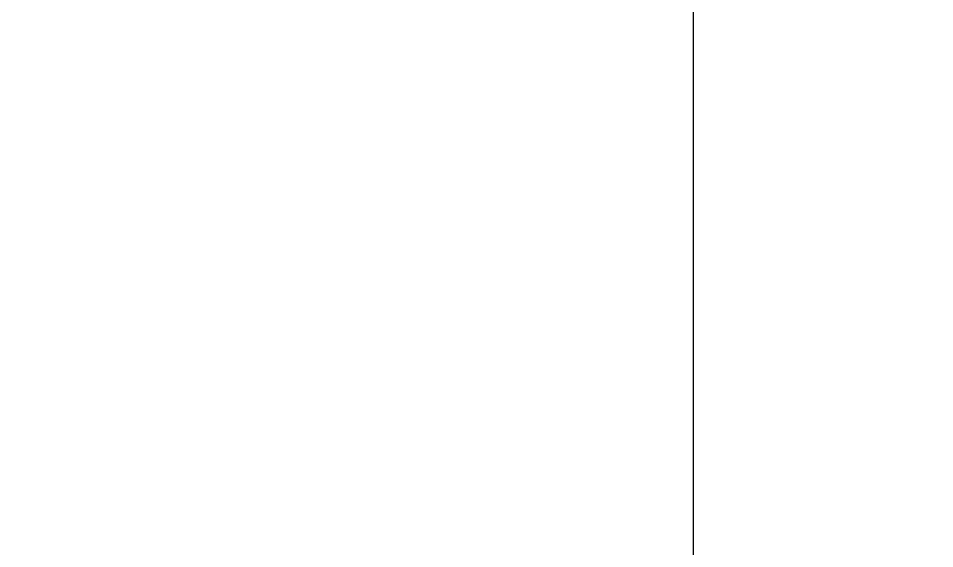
# Model space of a CAD drawing. Header units: inches. Extents: x -4110 to -1807, y 11006 to 12281.
# Drawn here: x -3822.83974 to -3822.81802, y 11130.42132 to 11130.43388 of the extents above; entities that cross this region are included whole.
import ezdxf

# ---------------------------------------------------------------- set-up
doc = ezdxf.new("R2010")
doc.units = ezdxf.units.IN
doc.header["$MEASUREMENT"] = 0
doc.linetypes.add('Grid Line 1_2_', pattern=[0.875, 0.5, -0.125, 0.125, -0.125])
for name, color, linetype, lineweight in [('0-1', 7, 'Continuous', 5), ('A-WALL-PATT-5', 111, 'Continuous', 9), ('S-GRID-1', 1, 'Grid Line 1_2_', 30)]:
    doc.layers.add(name, color=color, linetype=linetype, lineweight=lineweight)

# ---------------------------------------------------------------- blocks, each defined once
blk = doc.blocks.new('CTR - 1st Phase - Structure_rvt-1-ENLARGED RCP - 1ST FLOOR PLAN - EAST')
at = {"layer": 'S-GRID-1'}
blk.add_line((-3822.823737, 11005.880954), (-3822.823737, 12247.500614), dxfattribs=at)

msp = doc.modelspace()

# ---------------------------------------------------------------- hatches: boundary and pattern name
at = {"layer": 'A-WALL-PATT-5'}
h = msp.add_hatch(dxfattribs=at)
h.set_pattern_fill('FP_2', color=256, style=0, pattern_type=2)
h.set_pattern_definition([(0, (0, 0), (20.48, 5.12), [0.845, -14.515, 0.845, -14.515, -81.92]), (0, (0, 0), (20.48, 5.12), [-30.72, 0.845, -29.875, 0.845, -14.515, -35.84]), (0, (0, 0), (20.48, 5.12), [-76.8, 0.845, -9.395, 0.845, -24.755]), (120, (7.68, 2.56), (-14.67405, 15.1762003), [0.845, -14.515, 0.845, -14.515, -81.92]), (120, (7.68, 2.56), (-14.67405, 15.1762003), [-30.72, 0.845, -29.875, 0.845, -14.515, -35.84]), (120, (7.68, 2.56), (-14.67405, 15.1762003), [-76.8, 0.845, -9.395, 0.845, -24.755]), (240, (10.24, 12.8), (-5.80595, -20.2962003), [0.845, -14.515, 0.845, -14.515, -81.92]), (240, (10.24, 12.8), (-5.80595, -20.2962003), [-30.72, 0.845, -29.875, 0.845, -14.515, -35.84]), (240, (10.24, 12.8), (-5.80595, -20.2962003), [-76.8, 0.845, -9.395, 0.845, -24.755])])
h.paths.add_polyline_path([(-3487.298737, 11129.814396), (-3487.298737, 11130.439396), (-3634.573737, 11130.439396), (-3634.573737, 11129.814396), (-3488.243745, 11129.814396)], flags=0)
h.paths.add_polyline_path([(-3821.688737, 11129.814396), (-3638.073737, 11129.814396), (-3638.073737, 11130.439396), (-3823.823737, 11130.439396), (-3823.823737, 11129.814396)], flags=0)

# ---------------------------------------------------------------- block references
at = {"layer": '0-1'}
msp.add_blockref('CTR - 1st Phase - Structure_rvt-1-ENLARGED RCP - 1ST FLOOR PLAN - EAST', (0, 0), dxfattribs=at)

doc.saveas('drawing.dxf')
